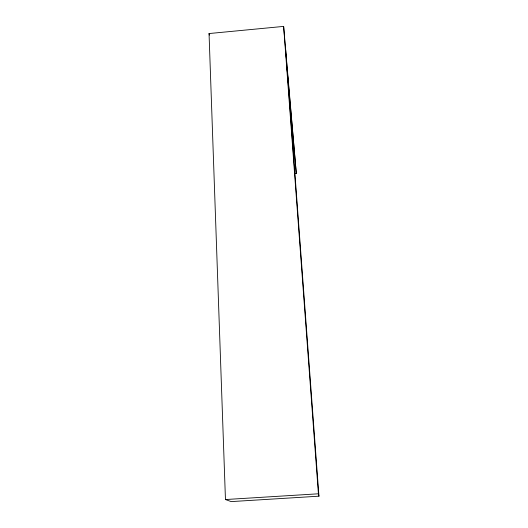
<?xml version="1.0" encoding="UTF-8"?>
<svg xmlns="http://www.w3.org/2000/svg" width="528" height="528" viewBox="0 0 528 528"><rect width="100%" height="100%" fill="white"/><g stroke="black" fill="none" stroke-linecap="round" stroke-linejoin="round"><path stroke-width="0.79" d="M285.681 49.724L318.958 496.188L231.198 501.6L225.456 499.541L209.042 33.548L283.642 26.4L296.307 173.554L294.664 173.692M225.456 499.541L318.41 493.792L318.958 496.188M209.042 33.548L209.418 35.125M287.041 68.033L296.307 173.554M283.642 26.4L318.41 493.792"/></g></svg>
